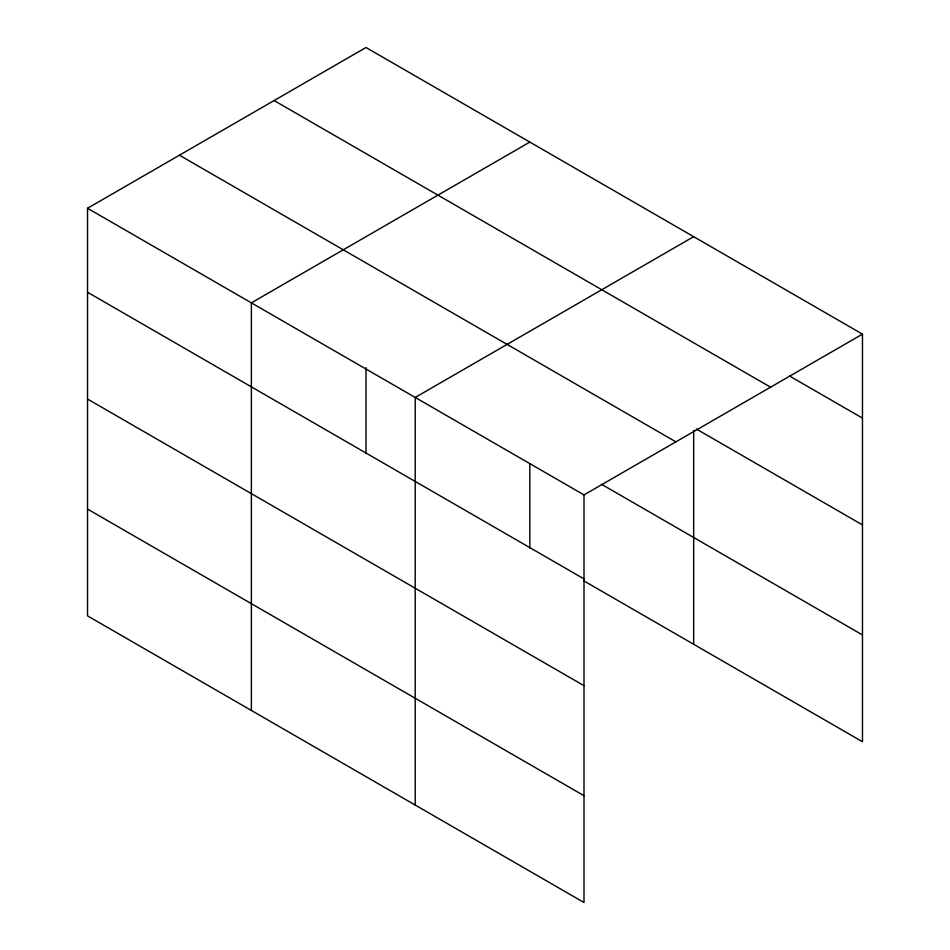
<?xml version="1.0" encoding="UTF-8"?>
<svg xmlns="http://www.w3.org/2000/svg" width="950" height="950" viewBox="0 0 950 950"><rect width="100%" height="100%" fill="white"/><g stroke="black" fill="none" stroke-linecap="round" stroke-linejoin="round"><path stroke-width="1.43" d="M87.531 208.264L584.001 494.902L584.001 902.5L87.531 615.861L87.531 208.264L365.999 47.5L862.469 334.139L862.469 741.736L583.585 580.723M529.827 142.084L251.37 302.86L251.37 710.457M693.666 236.681L415.209 397.444L415.209 805.042M584.001 494.902L862.469 334.139M789.569 376.034L862.469 418.119M274.111 100.558L770.569 387.184M696.219 428.937L862.469 524.911M179.431 155.218L675.889 441.845M601.504 484.274L862.469 634.944M87.531 292.256L584.001 578.894M87.531 399.048L584.001 685.686M87.531 509.081L584.001 795.708M693.666 430.397L693.666 644.278M529.827 463.659L529.827 548.209M365.999 367.591L365.999 453.613"/></g></svg>
